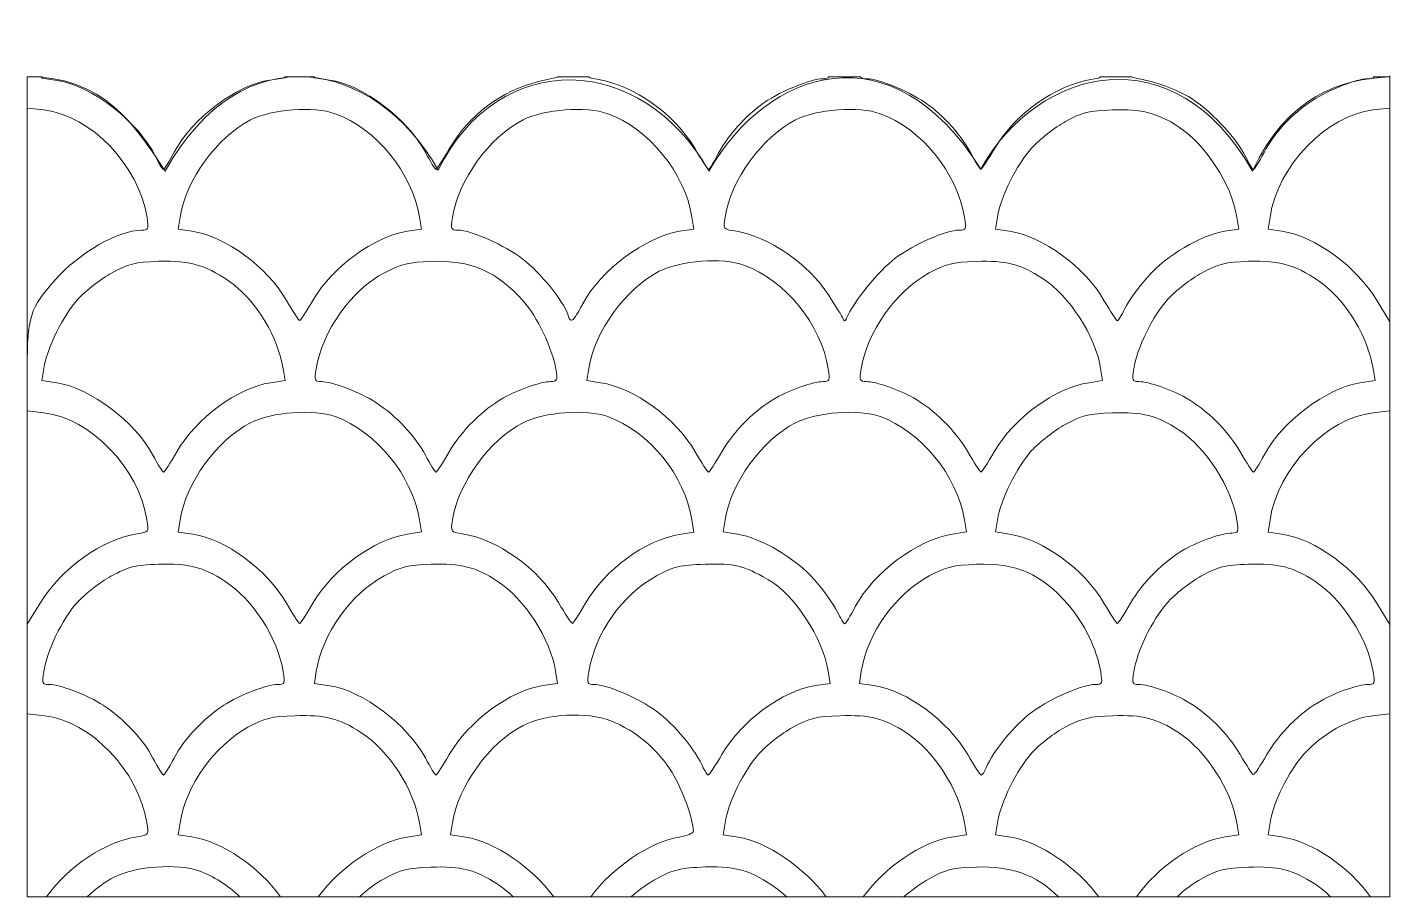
# Model space of a CAD drawing. Header units: centimetres. Extents: x -13.7 to 13.7, y -19.1 to 19.1.
# Drawn here: x -8.22 to -2.13, y 12.24 to 16.12 of the extents above; entities that cross this region are included whole.
import ezdxf

# ---------------------------------------------------------------- set-up
doc = ezdxf.new("R2010")
doc.units = ezdxf.units.CM
doc.header["$MEASUREMENT"] = 0
doc.layers.add('layer 1', color=7, linetype='Continuous')

msp = doc.modelspace()

# ---------------------------------------------------------------- linework, layer by layer
at = {"layer": 'layer 1', "color": 1, "lineweight": 9}
msp.add_open_spline([(-2.13184, 12.2377), (-2.13184, 12.2377), (-2.13184, 15.90128), (-2.13184, 15.90128), (-2.13184, 15.90128), (-2.35023, 15.8929), (-2.59097, 15.81283), (-2.74451, 15.47982), (-2.74451, 15.47982), (-3.093, 16.09551), (-3.699, 15.95026), (-3.95814, 15.48934), (-3.95814, 15.48934), (-4.35342, 16.12292), (-4.90904, 15.93912), (-5.17178, 15.47982), (-5.17178, 15.47982), (-5.47086, 16.0134), (-6.11022, 16.03171), (-6.38068, 15.48454), (-6.38068, 15.48454), (-6.65959, 15.98036), (-7.25722, 16.10071), (-7.59903, 15.47982), (-7.59903, 15.47982), (-7.73434, 15.68478), (-7.87541, 15.90575), (-8.21536, 15.90128), (-8.21536, 15.90128), (-8.21536, 15.90128), (-8.21536, 12.2377), (-8.21536, 12.2377), (-8.21536, 12.2377), (-8.21536, 12.2377), (-2.13184, 12.2377), (-2.13184, 12.2377)], degree=3, knots=[0, 0, 0, 0, 0.1, 0.1, 0.1, 0.1, 0.2, 0.2, 0.2, 0.2, 0.3, 0.3, 0.3, 0.3, 0.4, 0.4, 0.4, 0.4, 0.5, 0.5, 0.5, 0.5, 0.6, 0.6, 0.6, 0.6, 0.7, 0.7, 0.7, 0.7, 0.8, 0.8, 0.8, 0.8, 1, 1, 1, 1], dxfattribs=at)
at = {"layer": 'layer 1', "color": 2, "lineweight": 9}
for points, knots in [([(-2.21728, 12.2377), (-2.3158, 12.37309), (-2.47772, 12.48416), (-2.6132, 12.50482), (-2.6132, 12.50482), (-2.6132, 12.50482), (-2.67479, 12.51417), (-2.67479, 12.51417), (-2.67479, 12.51417), (-2.67479, 12.51417), (-2.66625, 12.56836), (-2.66625, 12.56836), (-2.66625, 12.56836), (-2.652, 12.65941), (-2.58285, 12.79943), (-2.51457, 12.87535), (-2.51457, 12.87535), (-2.43354, 12.96541), (-2.3093, 13.0349), (-2.20832, 13.04646), (-2.20832, 13.04646), (-2.20832, 13.04646), (-2.13166, 13.05525), (-2.13166, 13.05525), (-2.13166, 13.05525), (-2.13166, 13.05525), (-2.13166, 13.45361), (-2.13166, 13.45361), (-2.13166, 13.45361), (-2.13166, 13.45361), (-2.18774, 13.54684), (-2.18774, 13.54684), (-2.18774, 13.54684), (-2.28066, 13.70169), (-2.46323, 13.8352), (-2.6132, 13.85807), (-2.6132, 13.85807), (-2.6132, 13.85807), (-2.67479, 13.86742), (-2.67479, 13.86742), (-2.67479, 13.86742), (-2.67479, 13.86742), (-2.66625, 13.9216), (-2.66625, 13.9216), (-2.66625, 13.9216), (-2.63019, 14.1522), (-2.4149, 14.37595), (-2.20613, 14.39994), (-2.20613, 14.39994), (-2.20613, 14.39994), (-2.13166, 14.40848), (-2.13166, 14.40848), (-2.13166, 14.40848), (-2.13166, 14.40848), (-2.13166, 14.80685), (-2.13166, 14.80685), (-2.13166, 14.80685), (-2.13166, 14.80685), (-2.18774, 14.90009), (-2.18774, 14.90009), (-2.18774, 14.90009), (-2.28066, 15.05494), (-2.46323, 15.18846), (-2.6132, 15.21131), (-2.6132, 15.21131), (-2.6132, 15.21131), (-2.67479, 15.22068), (-2.67479, 15.22068), (-2.67479, 15.22068), (-2.67479, 15.22068), (-2.66625, 15.27485), (-2.66625, 15.27485), (-2.66625, 15.27485), (-2.63019, 15.50544), (-2.4149, 15.72921), (-2.20613, 15.7532), (-2.20613, 15.7532), (-2.20613, 15.7532), (-2.13166, 15.76174), (-2.13166, 15.76174), (-2.13166, 15.76174), (-2.13166, 15.88363), (-2.13192, 15.92196), (-2.13184, 15.90128), (-2.13184, 15.90128), (-2.13184, 15.90128), (-2.20272, 15.90128), (-2.20272, 15.90128), (-2.20272, 15.90128), (-2.20597, 15.89379), (-2.21411, 15.89281), (-2.22956, 15.89281), (-2.22956, 15.89281), (-2.2787, 15.89281), (-2.40239, 15.84425), (-2.47699, 15.79559), (-2.47699, 15.79559), (-2.56812, 15.7362), (-2.64517, 15.65345), (-2.69285, 15.56378), (-2.69285, 15.56378), (-2.71513, 15.52181), (-2.73655, 15.48729), (-2.74044, 15.48714), (-2.74044, 15.48714), (-2.74436, 15.48698), (-2.75956, 15.51195), (-2.77429, 15.54263), (-2.77429, 15.54263), (-2.81531, 15.62839), (-2.94076, 15.76059), (-3.03082, 15.813), (-3.03082, 15.813), (-3.07542, 15.83904), (-3.15036, 15.86907), (-3.19739, 15.8798), (-3.19739, 15.8798), (-3.19739, 15.8798), (-3.28282, 15.89925), (-3.28282, 15.89925), (-3.28282, 15.89925), (-3.28282, 15.89925), (-3.28256, 15.90128), (-3.28256, 15.90128), (-3.28256, 15.90128), (-3.28256, 15.90128), (-3.42325, 15.90128), (-3.42325, 15.90128), (-3.42325, 15.90128), (-3.42952, 15.89494), (-3.4422, 15.89273), (-3.46563, 15.88907), (-3.46563, 15.88907), (-3.62414, 15.86434), (-3.80525, 15.73489), (-3.89532, 15.58192), (-3.89532, 15.58192), (-3.92552, 15.53083), (-3.95319, 15.4886), (-3.95683, 15.48804), (-3.95683, 15.48804), (-3.96058, 15.48754), (-3.9767, 15.51243), (-3.99263, 15.54337), (-3.99263, 15.54337), (-4.04008, 15.63547), (-4.12461, 15.73164), (-4.20605, 15.78606), (-4.20605, 15.78606), (-4.28922, 15.84155), (-4.41459, 15.89281), (-4.46748, 15.89281), (-4.46748, 15.89281), (-4.48285, 15.89281), (-4.49108, 15.89379), (-4.49433, 15.90128), (-4.49433, 15.90128), (-4.49433, 15.90128), (-4.63615, 15.90128), (-4.63615, 15.90128), (-4.63615, 15.90128), (-4.6394, 15.89379), (-4.64755, 15.89281), (-4.663, 15.89281), (-4.663, 15.89281), (-4.71589, 15.89281), (-4.84134, 15.84155), (-4.92443, 15.78606), (-4.92443, 15.78606), (-5.00587, 15.73164), (-5.0904, 15.63547), (-5.13793, 15.54337), (-5.13793, 15.54337), (-5.15386, 15.51243), (-5.1699, 15.48754), (-5.17363, 15.48804), (-5.17363, 15.48804), (-5.1773, 15.4886), (-5.20504, 15.53083), (-5.23516, 15.58192), (-5.23516, 15.58192), (-5.32531, 15.73489), (-5.50642, 15.86434), (-5.66483, 15.88907), (-5.66483, 15.88907), (-5.68826, 15.89273), (-5.70104, 15.89494), (-5.70723, 15.90128), (-5.70723, 15.90128), (-5.70723, 15.90128), (-5.84797, 15.90128), (-5.84797, 15.90128), (-5.84797, 15.90128), (-5.84797, 15.90128), (-5.84767, 15.89925), (-5.84767, 15.89925), (-5.84767, 15.89925), (-5.84767, 15.89925), (-5.93227, 15.87988), (-5.93227, 15.87988), (-5.93227, 15.87988), (-6.09339, 15.84287), (-6.24448, 15.72895), (-6.33122, 15.57909), (-6.33122, 15.57909), (-6.36, 15.52928), (-6.38662, 15.48827), (-6.39037, 15.48796), (-6.39037, 15.48796), (-6.3941, 15.48771), (-6.41543, 15.52189), (-6.43771, 15.56403), (-6.43771, 15.56403), (-6.51737, 15.71447), (-6.71704, 15.86515), (-6.86594, 15.88705), (-6.86594, 15.88705), (-6.86594, 15.88705), (-6.93347, 15.89704), (-6.93347, 15.89704), (-6.93347, 15.89704), (-6.93347, 15.89704), (-6.93274, 15.90128), (-6.93274, 15.90128), (-6.93274, 15.90128), (-6.93274, 15.90128), (-7.06472, 15.90128), (-7.06472, 15.90128), (-7.06472, 15.90128), (-7.06472, 15.90128), (-7.06405, 15.89704), (-7.06405, 15.89704), (-7.06405, 15.89704), (-7.06405, 15.89704), (-7.13158, 15.88705), (-7.13158, 15.88705), (-7.13158, 15.88705), (-7.2804, 15.86515), (-7.48015, 15.71447), (-7.5598, 15.56403), (-7.5598, 15.56403), (-7.58209, 15.52189), (-7.60351, 15.48729), (-7.6074, 15.48714), (-7.6074, 15.48714), (-7.61132, 15.48698), (-7.62652, 15.51195), (-7.64125, 15.54263), (-7.64125, 15.54263), (-7.71488, 15.69648), (-7.92692, 15.86191), (-8.08054, 15.88534), (-8.08054, 15.88534), (-8.08054, 15.88534), (-8.15036, 15.89607), (-8.15036, 15.89607), (-8.15036, 15.89607), (-8.15036, 15.89607), (-8.14954, 15.90128), (-8.14954, 15.90128), (-8.14954, 15.90128), (-8.14954, 15.90128), (-8.21545, 15.90128), (-8.21545, 15.90128), (-8.21545, 15.90128), (-8.21545, 15.90128), (-8.21545, 15.76174), (-8.21545, 15.76174), (-8.21545, 15.76174), (-8.21545, 15.76174), (-8.14106, 15.7532), (-8.14106, 15.7532), (-8.14106, 15.7532), (-7.9314, 15.72912), (-7.71717, 15.50552), (-7.68055, 15.27267), (-7.68055, 15.27267), (-7.67232, 15.2201), (-7.67397, 15.21628), (-7.70496, 15.21628), (-7.70496, 15.21628), (-7.80788, 15.21628), (-7.98527, 15.11433), (-8.09048, 14.9948), (-8.09048, 14.9948), (-8.20397, 14.86583), (-8.21545, 14.82963), (-8.21545, 14.60247), (-8.21545, 14.60247), (-8.21545, 14.60247), (-8.21545, 14.40848), (-8.21545, 14.40848), (-8.21545, 14.40848), (-8.21545, 14.40848), (-8.14106, 14.39994), (-8.14106, 14.39994), (-8.14106, 14.39994), (-7.9323, 14.37603), (-7.717, 14.1522), (-7.68089, 13.92154), (-7.68089, 13.92154), (-7.67249, 13.86799), (-7.67307, 13.86717), (-7.72425, 13.8592), (-7.72425, 13.8592), (-7.88193, 13.83464), (-8.0615, 13.70639), (-8.15735, 13.55003), (-8.15735, 13.55003), (-8.15735, 13.55003), (-8.21545, 13.45515), (-8.21545, 13.45515), (-8.21545, 13.45515), (-8.21545, 13.45515), (-8.21545, 13.05525), (-8.21545, 13.05525), (-8.21545, 13.05525), (-8.21545, 13.05525), (-8.13888, 13.04646), (-8.13888, 13.04646), (-8.13888, 13.04646), (-7.9314, 13.02269), (-7.71913, 12.80082), (-7.68128, 12.56828), (-7.68128, 12.56828), (-7.67249, 12.51467), (-7.67299, 12.514), (-7.72425, 12.50603), (-7.72425, 12.50603), (-7.86785, 12.48357), (-8.02961, 12.37503), (-8.12967, 12.2377), (-8.12967, 12.2377), (-8.12967, 12.2377), (-7.94727, 12.2377), (-7.94727, 12.2377), (-7.94727, 12.2377), (-7.90942, 12.27382), (-7.86858, 12.30442), (-7.82683, 12.32581), (-7.82683, 12.32581), (-7.73288, 12.37391), (-7.54329, 12.3879), (-7.44874, 12.35355), (-7.44874, 12.35355), (-7.38309, 12.32981), (-7.3206, 12.28905), (-7.26559, 12.2377), (-7.26559, 12.2377), (-7.26559, 12.2377), (-7.08497, 12.2377), (-7.08497, 12.2377), (-7.08497, 12.2377), (-7.17951, 12.3708), (-7.3442, 12.48416), (-7.48024, 12.5049), (-7.48024, 12.5049), (-7.48024, 12.5049), (-7.54175, 12.51433), (-7.54175, 12.51433), (-7.54175, 12.51433), (-7.54175, 12.51433), (-7.53329, 12.56845), (-7.53329, 12.56845), (-7.53329, 12.56845), (-7.50749, 12.73304), (-7.37951, 12.91326), (-7.23012, 12.99503), (-7.23012, 12.99503), (-7.15518, 13.03605), (-7.12679, 13.04305), (-7.02037, 13.04663), (-7.02037, 13.04663), (-6.887, 13.05117), (-6.82183, 13.03465), (-6.72541, 12.97177), (-6.72541, 12.97177), (-6.59889, 12.88918), (-6.48856, 12.71857), (-6.46439, 12.56845), (-6.46439, 12.56845), (-6.46439, 12.56845), (-6.45569, 12.51433), (-6.45569, 12.51433), (-6.45569, 12.51433), (-6.45569, 12.51433), (-6.51966, 12.50457), (-6.51966, 12.50457), (-6.51966, 12.50457), (-6.65057, 12.48455), (-6.82207, 12.36601), (-6.91572, 12.2377), (-6.91572, 12.2377), (-6.91572, 12.2377), (-6.73128, 12.2377), (-6.73128, 12.2377), (-6.73128, 12.2377), (-6.69702, 12.26976), (-6.66009, 12.29742), (-6.62168, 12.31842), (-6.62168, 12.31842), (-6.54682, 12.35941), (-6.51834, 12.36641), (-6.41201, 12.37007), (-6.41201, 12.37007), (-6.27856, 12.37455), (-6.21347, 12.35803), (-6.11705, 12.29513), (-6.11705, 12.29513), (-6.09289, 12.27936), (-6.06914, 12.25982), (-6.04627, 12.2377), (-6.04627, 12.2377), (-6.04627, 12.2377), (-5.86483, 12.2377), (-5.86483, 12.2377), (-5.86483, 12.2377), (-5.95839, 12.36626), (-6.12926, 12.4852), (-6.25758, 12.50417), (-6.25758, 12.50417), (-6.25758, 12.50417), (-6.32511, 12.51417), (-6.32511, 12.51417), (-6.32511, 12.51417), (-6.32511, 12.51417), (-6.31657, 12.56845), (-6.31657, 12.56845), (-6.31657, 12.56845), (-6.2906, 12.73411), (-6.15165, 12.92571), (-6.00168, 13.00245), (-6.00168, 13.00245), (-5.89705, 13.05606), (-5.7156, 13.06581), (-5.60919, 13.02359), (-5.60919, 13.02359), (-5.49869, 12.97989), (-5.39682, 12.89366), (-5.33604, 12.79228), (-5.33604, 12.79228), (-5.28844, 12.71303), (-5.24118, 12.58326), (-5.24118, 12.53175), (-5.24118, 12.53175), (-5.24118, 12.52198), (-5.26948, 12.50969), (-5.30407, 12.5044), (-5.30407, 12.5044), (-5.43393, 12.48464), (-5.60552, 12.36576), (-5.69901, 12.2377), (-5.69901, 12.2377), (-5.69901, 12.2377), (-5.51896, 12.2377), (-5.51896, 12.2377), (-5.51896, 12.2377), (-5.48324, 12.26895), (-5.43825, 12.3014), (-5.40342, 12.31979), (-5.40342, 12.31979), (-5.328, 12.35958), (-5.2974, 12.36683), (-5.18715, 12.37088), (-5.18715, 12.37088), (-5.04215, 12.37618), (-4.96349, 12.34941), (-4.8438, 12.2538), (-4.8438, 12.2538), (-4.8377, 12.24893), (-4.83151, 12.24355), (-4.82541, 12.2377), (-4.82541, 12.2377), (-4.82541, 12.2377), (-4.64786, 12.2377), (-4.64786, 12.2377), (-4.64786, 12.2377), (-4.74403, 12.36576), (-4.9145, 12.48553), (-5.04078, 12.50417), (-5.04078, 12.50417), (-5.04078, 12.50417), (-5.10831, 12.51409), (-5.10831, 12.51409), (-5.10831, 12.51409), (-5.10831, 12.51409), (-5.09985, 12.56836), (-5.09985, 12.56836), (-5.09985, 12.56836), (-5.08569, 12.65877), (-5.01522, 12.80245), (-4.94876, 12.87633), (-4.94876, 12.87633), (-4.91424, 12.91465), (-4.84647, 12.96776), (-4.79806, 12.9943), (-4.79806, 12.9943), (-4.72157, 13.03613), (-4.69369, 13.04305), (-4.58694, 13.04671), (-4.58694, 13.04671), (-4.45275, 13.05125), (-4.38856, 13.03473), (-4.2897, 12.97037), (-4.2897, 12.97037), (-4.16635, 12.88991), (-4.05367, 12.71506), (-4.03071, 12.56836), (-4.03071, 12.56836), (-4.03071, 12.56836), (-4.02217, 12.51409), (-4.02217, 12.51409), (-4.02217, 12.51409), (-4.02217, 12.51409), (-4.0897, 12.50417), (-4.0897, 12.50417), (-4.0897, 12.50417), (-4.21982, 12.48497), (-4.3888, 12.36747), (-4.48245, 12.2377), (-4.48245, 12.2377), (-4.48245, 12.2377), (-4.30076, 12.2377), (-4.30076, 12.2377), (-4.30076, 12.2377), (-4.26585, 12.26805), (-4.22265, 12.29952), (-4.18857, 12.31817), (-4.18857, 12.31817), (-4.11061, 12.36089), (-4.08435, 12.36739), (-3.97751, 12.3704), (-3.97751, 12.3704), (-3.81973, 12.37489), (-3.71373, 12.33737), (-3.61015, 12.2377), (-3.61015, 12.2377), (-3.61015, 12.2377), (-3.43139, 12.2377), (-3.43139, 12.2377), (-3.43139, 12.2377), (-3.52496, 12.36626), (-3.69573, 12.4852), (-3.82406, 12.50417), (-3.82406, 12.50417), (-3.82406, 12.50417), (-3.89159, 12.51409), (-3.89159, 12.51409), (-3.89159, 12.51409), (-3.89159, 12.51409), (-3.88305, 12.56836), (-3.88305, 12.56836), (-3.88305, 12.56836), (-3.86881, 12.65933), (-3.79696, 12.8057), (-3.72983, 12.8803), (-3.72983, 12.8803), (-3.69453, 12.91961), (-3.62731, 12.97135), (-3.57843, 12.99674), (-3.57843, 12.99674), (-3.50421, 13.0354), (-3.47134, 13.04321), (-3.36874, 13.04671), (-3.36874, 13.04671), (-3.23676, 13.05125), (-3.17142, 13.0345), (-3.07477, 12.97151), (-3.07477, 12.97151), (-2.95271, 12.89195), (-2.83809, 12.71457), (-2.81433, 12.56851), (-2.81433, 12.56851), (-2.81433, 12.56851), (-2.80553, 12.51433), (-2.80553, 12.51433), (-2.80553, 12.51433), (-2.80553, 12.51433), (-2.86705, 12.5049), (-2.86705, 12.5049), (-2.86705, 12.5049), (-3.00308, 12.48424), (-3.16778, 12.3708), (-3.26232, 12.2377), (-3.26232, 12.2377), (-3.26232, 12.2377), (-3.08104, 12.2377), (-3.08104, 12.2377), (-3.08104, 12.2377), (-3.04686, 12.26976), (-3.00993, 12.29742), (-2.97152, 12.31842), (-2.97152, 12.31842), (-2.89658, 12.35941), (-2.8681, 12.36641), (-2.76175, 12.37007), (-2.76175, 12.37007), (-2.6284, 12.37463), (-2.56331, 12.35803), (-2.46689, 12.29513), (-2.46689, 12.29513), (-2.44265, 12.27936), (-2.41882, 12.25982), (-2.39603, 12.2377), (-2.39603, 12.2377), (-2.39603, 12.2377), (-2.21728, 12.2377), (-2.21728, 12.2377)], [0, 0, 0, 0, 0.0065359, 0.0065359, 0.0065359, 0.0065359, 0.0130719, 0.0130719, 0.0130719, 0.0130719, 0.0196078, 0.0196078, 0.0196078, 0.0196078, 0.0261438, 0.0261438, 0.0261438, 0.0261438, 0.0326797, 0.0326797, 0.0326797, 0.0326797, 0.0392157, 0.0392157, 0.0392157, 0.0392157, 0.0457516, 0.0457516, 0.0457516, 0.0457516, 0.0522876, 0.0522876, 0.0522876, 0.0522876, 0.0588235, 0.0588235, 0.0588235, 0.0588235, 0.0653595, 0.0653595, 0.0653595, 0.0653595, 0.0718954, 0.0718954, 0.0718954, 0.0718954, 0.0784314, 0.0784314, 0.0784314, 0.0784314, 0.0849673, 0.0849673, 0.0849673, 0.0849673, 0.0915033, 0.0915033, 0.0915033, 0.0915033, 0.0980392, 0.0980392, 0.0980392, 0.0980392, 0.1045752, 0.1045752, 0.1045752, 0.1045752, 0.1111111, 0.1111111, 0.1111111, 0.1111111, 0.1176471, 0.1176471, 0.1176471, 0.1176471, 0.124183, 0.124183, 0.124183, 0.124183, 0.130719, 0.130719, 0.130719, 0.130719, 0.1372549, 0.1372549, 0.1372549, 0.1372549, 0.1437908, 0.1437908, 0.1437908, 0.1437908, 0.1503268, 0.1503268, 0.1503268, 0.1503268, 0.1568627, 0.1568627, 0.1568627, 0.1568627, 0.1633987, 0.1633987, 0.1633987, 0.1633987, 0.1699346, 0.1699346, 0.1699346, 0.1699346, 0.1764706, 0.1764706, 0.1764706, 0.1764706, 0.1830065, 0.1830065, 0.1830065, 0.1830065, 0.1895425, 0.1895425, 0.1895425, 0.1895425, 0.1960784, 0.1960784, 0.1960784, 0.1960784, 0.2026144, 0.2026144, 0.2026144, 0.2026144, 0.2091503, 0.2091503, 0.2091503, 0.2091503, 0.2156863, 0.2156863, 0.2156863, 0.2156863, 0.2222222, 0.2222222, 0.2222222, 0.2222222, 0.2287582, 0.2287582, 0.2287582, 0.2287582, 0.2352941, 0.2352941, 0.2352941, 0.2352941, 0.2418301, 0.2418301, 0.2418301, 0.2418301, 0.248366, 0.248366, 0.248366, 0.248366, 0.254902, 0.254902, 0.254902, 0.254902, 0.2614379, 0.2614379, 0.2614379, 0.2614379, 0.2679739, 0.2679739, 0.2679739, 0.2679739, 0.2745098, 0.2745098, 0.2745098, 0.2745098, 0.2810458, 0.2810458, 0.2810458, 0.2810458, 0.2875817, 0.2875817, 0.2875817, 0.2875817, 0.2941176, 0.2941176, 0.2941176, 0.2941176, 0.3006536, 0.3006536, 0.3006536, 0.3006536, 0.3071895, 0.3071895, 0.3071895, 0.3071895, 0.3137255, 0.3137255, 0.3137255, 0.3137255, 0.3202614, 0.3202614, 0.3202614, 0.3202614, 0.3267974, 0.3267974, 0.3267974, 0.3267974, 0.3333333, 0.3333333, 0.3333333, 0.3333333, 0.3398693, 0.3398693, 0.3398693, 0.3398693, 0.3464052, 0.3464052, 0.3464052, 0.3464052, 0.3529412, 0.3529412, 0.3529412, 0.3529412, 0.3594771, 0.3594771, 0.3594771, 0.3594771, 0.3660131, 0.3660131, 0.3660131, 0.3660131, 0.372549, 0.372549, 0.372549, 0.372549, 0.379085, 0.379085, 0.379085, 0.379085, 0.3856209, 0.3856209, 0.3856209, 0.3856209, 0.3921569, 0.3921569, 0.3921569, 0.3921569, 0.3986928, 0.3986928, 0.3986928, 0.3986928, 0.4052288, 0.4052288, 0.4052288, 0.4052288, 0.4117647, 0.4117647, 0.4117647, 0.4117647, 0.4183007, 0.4183007, 0.4183007, 0.4183007, 0.4248366, 0.4248366, 0.4248366, 0.4248366, 0.4313725, 0.4313725, 0.4313725, 0.4313725, 0.4379085, 0.4379085, 0.4379085, 0.4379085, 0.4444444, 0.4444444, 0.4444444, 0.4444444, 0.4509804, 0.4509804, 0.4509804, 0.4509804, 0.4575163, 0.4575163, 0.4575163, 0.4575163, 0.4640523, 0.4640523, 0.4640523, 0.4640523, 0.4705882, 0.4705882, 0.4705882, 0.4705882, 0.4771242, 0.4771242, 0.4771242, 0.4771242, 0.4836601, 0.4836601, 0.4836601, 0.4836601, 0.4901961, 0.4901961, 0.4901961, 0.4901961, 0.496732, 0.496732, 0.496732, 0.496732, 0.503268, 0.503268, 0.503268, 0.503268, 0.5098039, 0.5098039, 0.5098039, 0.5098039, 0.5163399, 0.5163399, 0.5163399, 0.5163399, 0.5228758, 0.5228758, 0.5228758, 0.5228758, 0.5294118, 0.5294118, 0.5294118, 0.5294118, 0.5359477, 0.5359477, 0.5359477, 0.5359477, 0.5424837, 0.5424837, 0.5424837, 0.5424837, 0.5490196, 0.5490196, 0.5490196, 0.5490196, 0.5555556, 0.5555556, 0.5555556, 0.5555556, 0.5620915, 0.5620915, 0.5620915, 0.5620915, 0.5686275, 0.5686275, 0.5686275, 0.5686275, 0.5751634, 0.5751634, 0.5751634, 0.5751634, 0.5816993, 0.5816993, 0.5816993, 0.5816993, 0.5882353, 0.5882353, 0.5882353, 0.5882353, 0.5947712, 0.5947712, 0.5947712, 0.5947712, 0.6013072, 0.6013072, 0.6013072, 0.6013072, 0.6078431, 0.6078431, 0.6078431, 0.6078431, 0.6143791, 0.6143791, 0.6143791, 0.6143791, 0.620915, 0.620915, 0.620915, 0.620915, 0.627451, 0.627451, 0.627451, 0.627451, 0.6339869, 0.6339869, 0.6339869, 0.6339869, 0.6405229, 0.6405229, 0.6405229, 0.6405229, 0.6470588, 0.6470588, 0.6470588, 0.6470588, 0.6535948, 0.6535948, 0.6535948, 0.6535948, 0.6601307, 0.6601307, 0.6601307, 0.6601307, 0.6666667, 0.6666667, 0.6666667, 0.6666667, 0.6732026, 0.6732026, 0.6732026, 0.6732026, 0.6797386, 0.6797386, 0.6797386, 0.6797386, 0.6862745, 0.6862745, 0.6862745, 0.6862745, 0.6928105, 0.6928105, 0.6928105, 0.6928105, 0.6993464, 0.6993464, 0.6993464, 0.6993464, 0.7058824, 0.7058824, 0.7058824, 0.7058824, 0.7124183, 0.7124183, 0.7124183, 0.7124183, 0.7189542, 0.7189542, 0.7189542, 0.7189542, 0.7254902, 0.7254902, 0.7254902, 0.7254902, 0.7320261, 0.7320261, 0.7320261, 0.7320261, 0.7385621, 0.7385621, 0.7385621, 0.7385621, 0.745098, 0.745098, 0.745098, 0.745098, 0.751634, 0.751634, 0.751634, 0.751634, 0.7581699, 0.7581699, 0.7581699, 0.7581699, 0.7647059, 0.7647059, 0.7647059, 0.7647059, 0.7712418, 0.7712418, 0.7712418, 0.7712418, 0.7777778, 0.7777778, 0.7777778, 0.7777778, 0.7843137, 0.7843137, 0.7843137, 0.7843137, 0.7908497, 0.7908497, 0.7908497, 0.7908497, 0.7973856, 0.7973856, 0.7973856, 0.7973856, 0.8039216, 0.8039216, 0.8039216, 0.8039216, 0.8104575, 0.8104575, 0.8104575, 0.8104575, 0.8169935, 0.8169935, 0.8169935, 0.8169935, 0.8235294, 0.8235294, 0.8235294, 0.8235294, 0.8300654, 0.8300654, 0.8300654, 0.8300654, 0.8366013, 0.8366013, 0.8366013, 0.8366013, 0.8431373, 0.8431373, 0.8431373, 0.8431373, 0.8496732, 0.8496732, 0.8496732, 0.8496732, 0.8562092, 0.8562092, 0.8562092, 0.8562092, 0.8627451, 0.8627451, 0.8627451, 0.8627451, 0.869281, 0.869281, 0.869281, 0.869281, 0.875817, 0.875817, 0.875817, 0.875817, 0.8823529, 0.8823529, 0.8823529, 0.8823529, 0.8888889, 0.8888889, 0.8888889, 0.8888889, 0.8954248, 0.8954248, 0.8954248, 0.8954248, 0.9019608, 0.9019608, 0.9019608, 0.9019608, 0.9084967, 0.9084967, 0.9084967, 0.9084967, 0.9150327, 0.9150327, 0.9150327, 0.9150327, 0.9215686, 0.9215686, 0.9215686, 0.9215686, 0.9281046, 0.9281046, 0.9281046, 0.9281046, 0.9346405, 0.9346405, 0.9346405, 0.9346405, 0.9411765, 0.9411765, 0.9411765, 0.9411765, 0.9477124, 0.9477124, 0.9477124, 0.9477124, 0.9542484, 0.9542484, 0.9542484, 0.9542484, 0.9607843, 0.9607843, 0.9607843, 0.9607843, 0.9673203, 0.9673203, 0.9673203, 0.9673203, 0.9738562, 0.9738562, 0.9738562, 0.9738562, 0.9803922, 0.9803922, 0.9803922, 0.9803922, 0.9869281, 0.9869281, 0.9869281, 0.9869281, 1, 1, 1, 1]), ([(-6.99873, 14.81205), (-7.00237, 14.81205), (-7.02899, 14.85275), (-7.05786, 14.90253), (-7.05786, 14.90253), (-7.14493, 15.05306), (-7.33021, 15.18854), (-7.48015, 15.21139), (-7.48015, 15.21139), (-7.48015, 15.21139), (-7.54175, 15.22076), (-7.54175, 15.22076), (-7.54175, 15.22076), (-7.54175, 15.22076), (-7.53321, 15.27494), (-7.53321, 15.27494), (-7.53321, 15.27494), (-7.50734, 15.44051), (-7.36828, 15.63214), (-7.2184, 15.70885), (-7.2184, 15.70885), (-7.12444, 15.75703), (-6.93493, 15.77094), (-6.84038, 15.73668), (-6.84038, 15.73668), (-6.65771, 15.67045), (-6.4967, 15.47265), (-6.46448, 15.27494), (-6.46448, 15.27494), (-6.46448, 15.27494), (-6.45569, 15.22076), (-6.45569, 15.22076), (-6.45569, 15.22076), (-6.45569, 15.22076), (-6.5172, 15.21139), (-6.5172, 15.21139), (-6.5172, 15.21139), (-6.66723, 15.18854), (-6.85242, 15.05306), (-6.93958, 14.90253), (-6.93958, 14.90253), (-6.96838, 14.85275), (-6.99498, 14.81205), (-6.99873, 14.81205)], [0, 0, 0, 0, 0.0833333, 0.0833333, 0.0833333, 0.0833333, 0.1666667, 0.1666667, 0.1666667, 0.1666667, 0.25, 0.25, 0.25, 0.25, 0.3333333, 0.3333333, 0.3333333, 0.3333333, 0.4166667, 0.4166667, 0.4166667, 0.4166667, 0.5, 0.5, 0.5, 0.5, 0.5833333, 0.5833333, 0.5833333, 0.5833333, 0.6666667, 0.6666667, 0.6666667, 0.6666667, 0.75, 0.75, 0.75, 0.75, 0.8333333, 0.8333333, 0.8333333, 0.8333333, 1, 1, 1, 1]), ([(-5.78705, 14.81353), (-5.79307, 14.81426), (-5.79747, 14.82361), (-5.80217, 14.84021), (-5.80217, 14.84021), (-5.81763, 14.89455), (-5.92675, 15.0293), (-6.00192, 15.08683), (-6.00192, 15.08683), (-6.08141, 15.14777), (-6.23463, 15.21637), (-6.2911, 15.21637), (-6.2911, 15.21637), (-6.32372, 15.21637), (-6.32519, 15.2197), (-6.31689, 15.27275), (-6.31689, 15.27275), (-6.29053, 15.44059), (-6.15237, 15.63172), (-6.00168, 15.70885), (-6.00168, 15.70885), (-5.90771, 15.75703), (-5.71813, 15.77094), (-5.62359, 15.73668), (-5.62359, 15.73668), (-5.44035, 15.6703), (-5.27811, 15.47111), (-5.24743, 15.27494), (-5.24743, 15.27494), (-5.24743, 15.27494), (-5.23889, 15.22076), (-5.23889, 15.22076), (-5.23889, 15.22076), (-5.23889, 15.22076), (-5.30286, 15.21107), (-5.30286, 15.21107), (-5.30286, 15.21107), (-5.45289, 15.18821), (-5.6562, 15.03582), (-5.73465, 14.88764), (-5.73465, 14.88764), (-5.76256, 14.83484), (-5.77703, 14.81222), (-5.78705, 14.81353)], [0, 0, 0, 0, 0.0833333, 0.0833333, 0.0833333, 0.0833333, 0.1666667, 0.1666667, 0.1666667, 0.1666667, 0.25, 0.25, 0.25, 0.25, 0.3333333, 0.3333333, 0.3333333, 0.3333333, 0.4166667, 0.4166667, 0.4166667, 0.4166667, 0.5, 0.5, 0.5, 0.5, 0.5833333, 0.5833333, 0.5833333, 0.5833333, 0.6666667, 0.6666667, 0.6666667, 0.6666667, 0.75, 0.75, 0.75, 0.75, 0.8333333, 0.8333333, 0.8333333, 0.8333333, 1, 1, 1, 1]), ([(-4.56504, 14.81157), (-4.56756, 14.81116), (-4.57, 14.81401), (-4.57277, 14.82028), (-4.57277, 14.82028), (-4.57683, 14.82996), (-4.60491, 14.87619), (-4.63517, 14.92311), (-4.63517, 14.92311), (-4.72745, 15.06648), (-4.90587, 15.18902), (-5.05647, 15.21253), (-5.05647, 15.21253), (-5.10765, 15.22051), (-5.10814, 15.22124), (-5.09977, 15.27485), (-5.09977, 15.27485), (-5.0738, 15.44043), (-4.93484, 15.63206), (-4.78496, 15.70885), (-4.78496, 15.70885), (-4.69099, 15.75695), (-4.50141, 15.77086), (-4.40686, 15.7366), (-4.40686, 15.7366), (-4.2233, 15.67013), (-4.06318, 15.47265), (-4.03063, 15.27267), (-4.03063, 15.27267), (-4.022, 15.22026), (-4.02371, 15.21628), (-4.05406, 15.21628), (-4.05406, 15.21628), (-4.1129, 15.21628), (-4.25521, 15.15371), (-4.34006, 15.09041), (-4.34006, 15.09041), (-4.41182, 15.03686), (-4.5277, 14.89399), (-4.5569, 14.82305), (-4.5569, 14.82305), (-4.55992, 14.8158), (-4.56252, 14.81199), (-4.56504, 14.81157)], [0, 0, 0, 0, 0.0833333, 0.0833333, 0.0833333, 0.0833333, 0.1666667, 0.1666667, 0.1666667, 0.1666667, 0.25, 0.25, 0.25, 0.25, 0.3333333, 0.3333333, 0.3333333, 0.3333333, 0.4166667, 0.4166667, 0.4166667, 0.4166667, 0.5, 0.5, 0.5, 0.5, 0.5833333, 0.5833333, 0.5833333, 0.5833333, 0.6666667, 0.6666667, 0.6666667, 0.6666667, 0.75, 0.75, 0.75, 0.75, 0.8333333, 0.8333333, 0.8333333, 0.8333333, 1, 1, 1, 1]), ([(-3.34816, 14.81124), (-3.35205, 14.81165), (-3.37882, 14.85275), (-3.40762, 14.90253), (-3.40762, 14.90253), (-3.49477, 15.05306), (-3.67997, 15.18854), (-3.82992, 15.21139), (-3.82992, 15.21139), (-3.82992, 15.21139), (-3.89151, 15.22076), (-3.89151, 15.22076), (-3.89151, 15.22076), (-3.89151, 15.22076), (-3.88305, 15.27494), (-3.88305, 15.27494), (-3.88305, 15.27494), (-3.86872, 15.3664), (-3.79859, 15.50821), (-3.73073, 15.58281), (-3.73073, 15.58281), (-3.69525, 15.62187), (-3.62722, 15.67526), (-3.57963, 15.70138), (-3.57963, 15.70138), (-3.50477, 15.74253), (-3.47663, 15.74953), (-3.37013, 15.75312), (-3.37013, 15.75312), (-3.23659, 15.75768), (-3.17167, 15.74116), (-3.07477, 15.67794), (-3.07477, 15.67794), (-2.95265, 15.59835), (-2.83801, 15.42107), (-2.81424, 15.27494), (-2.81424, 15.27494), (-2.81424, 15.27494), (-2.80545, 15.22076), (-2.80545, 15.22076), (-2.80545, 15.22076), (-2.80545, 15.22076), (-2.8694, 15.21107), (-2.8694, 15.21107), (-2.8694, 15.21107), (-2.97348, 15.1952), (-3.12887, 15.10277), (-3.21325, 15.00668), (-3.21325, 15.00668), (-3.25418, 14.96015), (-3.29966, 14.89693), (-3.31439, 14.86617), (-3.31439, 14.86617), (-3.32912, 14.83548), (-3.34424, 14.81076), (-3.34816, 14.81124)], [0, 0, 0, 0, 0.0666667, 0.0666667, 0.0666667, 0.0666667, 0.1333333, 0.1333333, 0.1333333, 0.1333333, 0.2, 0.2, 0.2, 0.2, 0.2666667, 0.2666667, 0.2666667, 0.2666667, 0.3333333, 0.3333333, 0.3333333, 0.3333333, 0.4, 0.4, 0.4, 0.4, 0.4666667, 0.4666667, 0.4666667, 0.4666667, 0.5333333, 0.5333333, 0.5333333, 0.5333333, 0.6, 0.6, 0.6, 0.6, 0.6666667, 0.6666667, 0.6666667, 0.6666667, 0.7333333, 0.7333333, 0.7333333, 0.7333333, 0.8, 0.8, 0.8, 0.8, 0.8666667, 0.8666667, 0.8666667, 0.8666667, 1, 1, 1, 1]), ([(-5.17357, 14.13543), (-5.1773, 14.13543), (-5.20392, 14.1762), (-5.2327, 14.226), (-5.2327, 14.226), (-5.31985, 14.37651), (-5.50513, 14.5119), (-5.65508, 14.53477), (-5.65508, 14.53477), (-5.65508, 14.53477), (-5.71667, 14.54421), (-5.71667, 14.54421), (-5.71667, 14.54421), (-5.71667, 14.54421), (-5.70813, 14.5984), (-5.70813, 14.5984), (-5.70813, 14.5984), (-5.68224, 14.76389), (-5.5432, 14.9555), (-5.39332, 15.03224), (-5.39332, 15.03224), (-5.29927, 15.08039), (-5.10977, 15.0943), (-5.01522, 15.06007), (-5.01522, 15.06007), (-4.83126, 14.99335), (-4.66983, 14.79458), (-4.63868, 14.59611), (-4.63868, 14.59611), (-4.63044, 14.54413), (-4.63232, 14.53981), (-4.66169, 14.53956), (-4.66169, 14.53956), (-4.70458, 14.53933), (-4.80629, 14.50426), (-4.87194, 14.46699), (-4.87194, 14.46699), (-4.96503, 14.41411), (-5.06038, 14.31948), (-5.11449, 14.226), (-5.11449, 14.226), (-5.14328, 14.1762), (-5.1699, 14.13543), (-5.17357, 14.13543)], [0, 0, 0, 0, 0.0833333, 0.0833333, 0.0833333, 0.0833333, 0.1666667, 0.1666667, 0.1666667, 0.1666667, 0.25, 0.25, 0.25, 0.25, 0.3333333, 0.3333333, 0.3333333, 0.3333333, 0.4166667, 0.4166667, 0.4166667, 0.4166667, 0.5, 0.5, 0.5, 0.5, 0.5833333, 0.5833333, 0.5833333, 0.5833333, 0.6666667, 0.6666667, 0.6666667, 0.6666667, 0.75, 0.75, 0.75, 0.75, 0.8333333, 0.8333333, 0.8333333, 0.8333333, 1, 1, 1, 1]), ([(-7.60709, 14.13487), (-7.61082, 14.13462), (-7.63206, 14.16889), (-7.65435, 14.21102), (-7.65435, 14.21102), (-7.73288, 14.35935), (-7.93563, 14.51232), (-8.08266, 14.53396), (-8.08266, 14.53396), (-8.08266, 14.53396), (-8.15019, 14.54395), (-8.15019, 14.54395), (-8.15019, 14.54395), (-8.15019, 14.54395), (-8.14165, 14.59824), (-8.14165, 14.59824), (-8.14165, 14.59824), (-8.1274, 14.68945), (-8.05588, 14.83453), (-7.98933, 14.90757), (-7.98933, 14.90757), (-7.9545, 14.94565), (-7.88681, 14.99831), (-7.83887, 15.02459), (-7.83887, 15.02459), (-7.76387, 15.06567), (-7.73467, 15.073), (-7.62873, 15.07706), (-7.62873, 15.07706), (-7.48674, 15.08252), (-7.40571, 15.05746), (-7.29636, 14.97437), (-7.29636, 14.97437), (-7.18813, 14.89229), (-7.09596, 14.73696), (-7.07301, 14.59824), (-7.07301, 14.59824), (-7.07301, 14.59824), (-7.06405, 14.54395), (-7.06405, 14.54395), (-7.06405, 14.54395), (-7.06405, 14.54395), (-7.12939, 14.53427), (-7.12939, 14.53427), (-7.12939, 14.53427), (-7.27618, 14.51263), (-7.46062, 14.37668), (-7.54793, 14.22592), (-7.54793, 14.22592), (-7.57674, 14.17611), (-7.60334, 14.13518), (-7.60709, 14.13487)], [0, 0, 0, 0, 0.0714286, 0.0714286, 0.0714286, 0.0714286, 0.1428571, 0.1428571, 0.1428571, 0.1428571, 0.2142857, 0.2142857, 0.2142857, 0.2142857, 0.2857143, 0.2857143, 0.2857143, 0.2857143, 0.3571429, 0.3571429, 0.3571429, 0.3571429, 0.4285714, 0.4285714, 0.4285714, 0.4285714, 0.5, 0.5, 0.5, 0.5, 0.5714286, 0.5714286, 0.5714286, 0.5714286, 0.6428571, 0.6428571, 0.6428571, 0.6428571, 0.7142857, 0.7142857, 0.7142857, 0.7142857, 0.7857143, 0.7857143, 0.7857143, 0.7857143, 0.8571429, 0.8571429, 0.8571429, 0.8571429, 1, 1, 1, 1]), ([(-6.39029, 14.13487), (-6.39401, 14.13462), (-6.41535, 14.1688), (-6.43763, 14.21094), (-6.43763, 14.21094), (-6.48254, 14.29571), (-6.56846, 14.38693), (-6.65936, 14.44633), (-6.65936, 14.44633), (-6.72876, 14.49157), (-6.85324, 14.53973), (-6.90091, 14.53973), (-6.90091, 14.53973), (-6.93185, 14.53973), (-6.93347, 14.54356), (-6.92525, 14.59611), (-6.92525, 14.59611), (-6.89873, 14.76479), (-6.76919, 14.94744), (-6.62022, 15.02605), (-6.62022, 15.02605), (-6.54561, 15.06541), (-6.51387, 15.073), (-6.41062, 15.07658), (-6.41062, 15.07658), (-6.23536, 15.08252), (-6.12055, 15.03305), (-6.00086, 14.89993), (-6.00086, 14.89993), (-5.93936, 14.83159), (-5.86947, 14.68545), (-5.85547, 14.59611), (-5.85547, 14.59611), (-5.84725, 14.54413), (-5.84904, 14.53973), (-5.87849, 14.53956), (-5.87849, 14.53956), (-5.92129, 14.53933), (-6.023, 14.50417), (-6.08866, 14.46691), (-6.08866, 14.46691), (-6.18183, 14.41411), (-6.2771, 14.3194), (-6.33122, 14.22592), (-6.33122, 14.22592), (-6.36002, 14.17611), (-6.38662, 14.13518), (-6.39029, 14.13487)], [0, 0, 0, 0, 0.0769231, 0.0769231, 0.0769231, 0.0769231, 0.1538462, 0.1538462, 0.1538462, 0.1538462, 0.2307692, 0.2307692, 0.2307692, 0.2307692, 0.3076923, 0.3076923, 0.3076923, 0.3076923, 0.3846154, 0.3846154, 0.3846154, 0.3846154, 0.4615385, 0.4615385, 0.4615385, 0.4615385, 0.5384615, 0.5384615, 0.5384615, 0.5384615, 0.6153846, 0.6153846, 0.6153846, 0.6153846, 0.6923077, 0.6923077, 0.6923077, 0.6923077, 0.7692308, 0.7692308, 0.7692308, 0.7692308, 0.8461538, 0.8461538, 0.8461538, 0.8461538, 1, 1, 1, 1]), ([(-3.95685, 14.13543), (-3.96058, 14.13543), (-3.9872, 14.1762), (-4.01598, 14.226), (-4.01598, 14.226), (-4.0701, 14.31948), (-4.16537, 14.41411), (-4.25846, 14.46699), (-4.25846, 14.46699), (-4.32411, 14.50426), (-4.4259, 14.53933), (-4.46871, 14.53956), (-4.46871, 14.53956), (-4.49816, 14.53981), (-4.49995, 14.54413), (-4.4918, 14.59611), (-4.4918, 14.59611), (-4.46552, 14.76308), (-4.33836, 14.94265), (-4.18816, 15.0249), (-4.18816, 15.0249), (-4.1133, 15.06592), (-4.08491, 15.07291), (-3.97849, 15.07658), (-3.97849, 15.07658), (-3.84504, 15.08112), (-3.78003, 15.06454), (-3.68313, 15.00139), (-3.68313, 15.00139), (-3.56101, 14.92182), (-3.44645, 14.74444), (-3.42269, 14.5984), (-3.42269, 14.5984), (-3.42269, 14.5984), (-3.41381, 14.54421), (-3.41381, 14.54421), (-3.41381, 14.54421), (-3.41381, 14.54421), (-3.4754, 14.53477), (-3.4754, 14.53477), (-3.4754, 14.53477), (-3.62535, 14.5119), (-3.81063, 14.37651), (-3.8977, 14.226), (-3.8977, 14.226), (-3.92656, 14.1762), (-3.9531, 14.13543), (-3.95685, 14.13543)], [0, 0, 0, 0, 0.0769231, 0.0769231, 0.0769231, 0.0769231, 0.1538462, 0.1538462, 0.1538462, 0.1538462, 0.2307692, 0.2307692, 0.2307692, 0.2307692, 0.3076923, 0.3076923, 0.3076923, 0.3076923, 0.3846154, 0.3846154, 0.3846154, 0.3846154, 0.4615385, 0.4615385, 0.4615385, 0.4615385, 0.5384615, 0.5384615, 0.5384615, 0.5384615, 0.6153846, 0.6153846, 0.6153846, 0.6153846, 0.6923077, 0.6923077, 0.6923077, 0.6923077, 0.7692308, 0.7692308, 0.7692308, 0.7692308, 0.8461538, 0.8461538, 0.8461538, 0.8461538, 1, 1, 1, 1]), ([(-2.74011, 14.13487), (-2.74386, 14.13518), (-2.77046, 14.17611), (-2.79926, 14.22592), (-2.79926, 14.22592), (-2.85338, 14.3194), (-2.94865, 14.41411), (-3.04182, 14.46691), (-3.04182, 14.46691), (-3.10739, 14.50417), (-3.20918, 14.53933), (-3.25199, 14.53956), (-3.25199, 14.53956), (-3.28144, 14.53973), (-3.28315, 14.54413), (-3.27501, 14.59611), (-3.27501, 14.59611), (-3.26036, 14.68928), (-3.1895, 14.83394), (-3.12237, 14.90757), (-3.12237, 14.90757), (-3.08754, 14.94565), (-3.01984, 14.99839), (-2.97192, 15.02459), (-2.97192, 15.02459), (-2.89691, 15.06567), (-2.86769, 15.073), (-2.76175, 15.07706), (-2.76175, 15.07706), (-2.61978, 15.08252), (-2.53873, 15.05746), (-2.42938, 14.97437), (-2.42938, 14.97437), (-2.32117, 14.89229), (-2.22898, 14.73696), (-2.20605, 14.59824), (-2.20605, 14.59824), (-2.20605, 14.59824), (-2.19701, 14.54395), (-2.19701, 14.54395), (-2.19701, 14.54395), (-2.19701, 14.54395), (-2.26462, 14.53396), (-2.26462, 14.53396), (-2.26462, 14.53396), (-2.41157, 14.51232), (-2.61432, 14.35935), (-2.69285, 14.21102), (-2.69285, 14.21102), (-2.71513, 14.16889), (-2.73638, 14.13462), (-2.74011, 14.13487)], [0, 0, 0, 0, 0.0714286, 0.0714286, 0.0714286, 0.0714286, 0.1428571, 0.1428571, 0.1428571, 0.1428571, 0.2142857, 0.2142857, 0.2142857, 0.2142857, 0.2857143, 0.2857143, 0.2857143, 0.2857143, 0.3571429, 0.3571429, 0.3571429, 0.3571429, 0.4285714, 0.4285714, 0.4285714, 0.4285714, 0.5, 0.5, 0.5, 0.5, 0.5714286, 0.5714286, 0.5714286, 0.5714286, 0.6428571, 0.6428571, 0.6428571, 0.6428571, 0.7142857, 0.7142857, 0.7142857, 0.7142857, 0.7857143, 0.7857143, 0.7857143, 0.7857143, 0.8571429, 0.8571429, 0.8571429, 0.8571429, 1, 1, 1, 1]), ([(-6.99873, 13.45882), (-7.00237, 13.45882), (-7.02899, 13.49958), (-7.05786, 13.54936), (-7.05786, 13.54936), (-7.14509, 13.70006), (-7.32962, 13.83601), (-7.47641, 13.85766), (-7.47641, 13.85766), (-7.47641, 13.85766), (-7.54175, 13.86734), (-7.54175, 13.86734), (-7.54175, 13.86734), (-7.54175, 13.86734), (-7.53329, 13.9216), (-7.53329, 13.9216), (-7.53329, 13.9216), (-7.50734, 14.08728), (-7.36837, 14.27888), (-7.2184, 14.35568), (-7.2184, 14.35568), (-7.12444, 14.40378), (-6.93493, 14.41777), (-6.84038, 14.38343), (-6.84038, 14.38343), (-6.65771, 14.31729), (-6.4967, 14.11941), (-6.46448, 13.92177), (-6.46448, 13.92177), (-6.46448, 13.92177), (-6.45569, 13.86759), (-6.45569, 13.86759), (-6.45569, 13.86759), (-6.45569, 13.86759), (-6.5172, 13.85815), (-6.5172, 13.85815), (-6.5172, 13.85815), (-6.66726, 13.83528), (-6.85242, 13.69989), (-6.93958, 13.54936), (-6.93958, 13.54936), (-6.96838, 13.49958), (-6.99498, 13.45882), (-6.99873, 13.45882)], [0, 0, 0, 0, 0.0833333, 0.0833333, 0.0833333, 0.0833333, 0.1666667, 0.1666667, 0.1666667, 0.1666667, 0.25, 0.25, 0.25, 0.25, 0.3333333, 0.3333333, 0.3333333, 0.3333333, 0.4166667, 0.4166667, 0.4166667, 0.4166667, 0.5, 0.5, 0.5, 0.5, 0.5833333, 0.5833333, 0.5833333, 0.5833333, 0.6666667, 0.6666667, 0.6666667, 0.6666667, 0.75, 0.75, 0.75, 0.75, 0.8333333, 0.8333333, 0.8333333, 0.8333333, 1, 1, 1, 1]), ([(-5.78201, 13.45905), (-5.78565, 13.45921), (-5.81332, 13.50104), (-5.84352, 13.55221), (-5.84352, 13.55221), (-5.93359, 13.70518), (-6.1147, 13.83464), (-6.27321, 13.85936), (-6.27321, 13.85936), (-6.32438, 13.86734), (-6.32495, 13.86815), (-6.31657, 13.92168), (-6.31657, 13.92168), (-6.2906, 14.08728), (-6.15156, 14.27897), (-6.00168, 14.35568), (-6.00168, 14.35568), (-5.90771, 14.40378), (-5.71813, 14.41777), (-5.62359, 14.38343), (-5.62359, 14.38343), (-5.43825, 14.31631), (-5.27973, 14.12152), (-5.2476, 13.92145), (-5.2476, 13.92145), (-5.2476, 13.92145), (-5.2388, 13.86693), (-5.2388, 13.86693), (-5.2388, 13.86693), (-5.2388, 13.86693), (-5.30398, 13.85612), (-5.30398, 13.85612), (-5.30398, 13.85612), (-5.45784, 13.83041), (-5.63537, 13.70037), (-5.72286, 13.54936), (-5.72286, 13.54936), (-5.75164, 13.49958), (-5.77826, 13.45897), (-5.78201, 13.45905)], [0, 0, 0, 0, 0.0909091, 0.0909091, 0.0909091, 0.0909091, 0.1818182, 0.1818182, 0.1818182, 0.1818182, 0.2727273, 0.2727273, 0.2727273, 0.2727273, 0.3636364, 0.3636364, 0.3636364, 0.3636364, 0.4545455, 0.4545455, 0.4545455, 0.4545455, 0.5454545, 0.5454545, 0.5454545, 0.5454545, 0.6363636, 0.6363636, 0.6363636, 0.6363636, 0.7272727, 0.7272727, 0.7272727, 0.7272727, 0.8181818, 0.8181818, 0.8181818, 0.8181818, 1, 1, 1, 1]), ([(-4.56552, 13.45742), (-4.56943, 13.45725), (-4.58456, 13.48225), (-4.59929, 13.513), (-4.59929, 13.513), (-4.61401, 13.54367), (-4.6595, 13.60689), (-4.70043, 13.65351), (-4.70043, 13.65351), (-4.78473, 13.74961), (-4.9402, 13.84195), (-5.04435, 13.85782), (-5.04435, 13.85782), (-5.04435, 13.85782), (-5.10822, 13.86759), (-5.10822, 13.86759), (-5.10822, 13.86759), (-5.10822, 13.86759), (-5.09977, 13.92177), (-5.09977, 13.92177), (-5.09977, 13.92177), (-5.07382, 14.08728), (-4.93484, 14.27888), (-4.78496, 14.3556), (-4.78496, 14.3556), (-4.69099, 14.40378), (-4.50141, 14.41769), (-4.40686, 14.38343), (-4.40686, 14.38343), (-4.22419, 14.31729), (-4.06318, 14.11941), (-4.03096, 13.92177), (-4.03096, 13.92177), (-4.03096, 13.92177), (-4.02217, 13.86759), (-4.02217, 13.86759), (-4.02217, 13.86759), (-4.02217, 13.86759), (-4.08466, 13.85807), (-4.08466, 13.85807), (-4.08466, 13.85807), (-4.2395, 13.83439), (-4.43721, 13.68679), (-4.51793, 13.53432), (-4.51793, 13.53432), (-4.54021, 13.49225), (-4.56162, 13.45759), (-4.56552, 13.45742)], [0, 0, 0, 0, 0.0769231, 0.0769231, 0.0769231, 0.0769231, 0.1538462, 0.1538462, 0.1538462, 0.1538462, 0.2307692, 0.2307692, 0.2307692, 0.2307692, 0.3076923, 0.3076923, 0.3076923, 0.3076923, 0.3846154, 0.3846154, 0.3846154, 0.3846154, 0.4615385, 0.4615385, 0.4615385, 0.4615385, 0.5384615, 0.5384615, 0.5384615, 0.5384615, 0.6153846, 0.6153846, 0.6153846, 0.6153846, 0.6923077, 0.6923077, 0.6923077, 0.6923077, 0.7692308, 0.7692308, 0.7692308, 0.7692308, 0.8461538, 0.8461538, 0.8461538, 0.8461538, 1, 1, 1, 1]), ([(-3.34847, 13.45882), (-3.35214, 13.45882), (-3.37882, 13.49958), (-3.40762, 13.54936), (-3.40762, 13.54936), (-3.49477, 13.69989), (-3.67997, 13.83528), (-3.82992, 13.85815), (-3.82992, 13.85815), (-3.82992, 13.85815), (-3.89151, 13.86759), (-3.89151, 13.86759), (-3.89151, 13.86759), (-3.89151, 13.86759), (-3.88305, 13.92177), (-3.88305, 13.92177), (-3.88305, 13.92177), (-3.86872, 14.01281), (-3.79728, 14.15797), (-3.73073, 14.23096), (-3.73073, 14.23096), (-3.6959, 14.26911), (-3.62829, 14.32175), (-3.58036, 14.34804), (-3.58036, 14.34804), (-3.50486, 14.3893), (-3.47663, 14.39628), (-3.37013, 14.39994), (-3.37013, 14.39994), (-3.23659, 14.40451), (-3.17167, 14.3879), (-3.07477, 14.32477), (-3.07477, 14.32477), (-2.95182, 14.24462), (-2.83809, 14.0679), (-2.81391, 13.9195), (-2.81391, 13.9195), (-2.80537, 13.86742), (-2.80708, 13.86319), (-2.83661, 13.86295), (-2.83661, 13.86295), (-2.87942, 13.86269), (-2.98112, 13.82764), (-3.04678, 13.79038), (-3.04678, 13.79038), (-3.13995, 13.73749), (-3.23522, 13.64286), (-3.28934, 13.54936), (-3.28934, 13.54936), (-3.31812, 13.49958), (-3.34474, 13.45882), (-3.34847, 13.45882)], [0, 0, 0, 0, 0.0714286, 0.0714286, 0.0714286, 0.0714286, 0.1428571, 0.1428571, 0.1428571, 0.1428571, 0.2142857, 0.2142857, 0.2142857, 0.2142857, 0.2857143, 0.2857143, 0.2857143, 0.2857143, 0.3571429, 0.3571429, 0.3571429, 0.3571429, 0.4285714, 0.4285714, 0.4285714, 0.4285714, 0.5, 0.5, 0.5, 0.5, 0.5714286, 0.5714286, 0.5714286, 0.5714286, 0.6428571, 0.6428571, 0.6428571, 0.6428571, 0.7142857, 0.7142857, 0.7142857, 0.7142857, 0.7857143, 0.7857143, 0.7857143, 0.7857143, 0.8571429, 0.8571429, 0.8571429, 0.8571429, 1, 1, 1, 1]), ([(-7.60709, 12.78114), (-7.61082, 12.78114), (-7.63206, 12.81554), (-7.65435, 12.85768), (-7.65435, 12.85768), (-7.69926, 12.94248), (-7.78518, 13.03369), (-7.87616, 13.09308), (-7.87616, 13.09308), (-7.94557, 13.13832), (-8.06996, 13.18647), (-8.11764, 13.18647), (-8.11764, 13.18647), (-8.14856, 13.18647), (-8.15019, 13.19022), (-8.14173, 13.24286), (-8.14173, 13.24286), (-8.12634, 13.33846), (-8.06043, 13.47631), (-7.99487, 13.54995), (-7.99487, 13.54995), (-7.96044, 13.58858), (-7.8917, 13.64245), (-7.84206, 13.66963), (-7.84206, 13.66963), (-7.76323, 13.71283), (-7.73621, 13.71958), (-7.62873, 13.72324), (-7.62873, 13.72324), (-7.49528, 13.72781), (-7.43019, 13.71129), (-7.33379, 13.6483), (-7.33379, 13.6483), (-7.20652, 13.56523), (-7.09692, 13.39527), (-7.07236, 13.24286), (-7.07236, 13.24286), (-7.06388, 13.19022), (-7.06553, 13.18647), (-7.09652, 13.18647), (-7.09652, 13.18647), (-7.1442, 13.18647), (-7.26853, 13.13832), (-7.33793, 13.09308), (-7.33793, 13.09308), (-7.42889, 13.03369), (-7.5149, 12.94248), (-7.55972, 12.85768), (-7.55972, 12.85768), (-7.58201, 12.81554), (-7.60334, 12.78114), (-7.60709, 12.78114)], [0, 0, 0, 0, 0.0714286, 0.0714286, 0.0714286, 0.0714286, 0.1428571, 0.1428571, 0.1428571, 0.1428571, 0.2142857, 0.2142857, 0.2142857, 0.2142857, 0.2857143, 0.2857143, 0.2857143, 0.2857143, 0.3571429, 0.3571429, 0.3571429, 0.3571429, 0.4285714, 0.4285714, 0.4285714, 0.4285714, 0.5, 0.5, 0.5, 0.5, 0.5714286, 0.5714286, 0.5714286, 0.5714286, 0.6428571, 0.6428571, 0.6428571, 0.6428571, 0.7142857, 0.7142857, 0.7142857, 0.7142857, 0.7857143, 0.7857143, 0.7857143, 0.7857143, 0.8571429, 0.8571429, 0.8571429, 0.8571429, 1, 1, 1, 1]), ([(-6.39029, 12.7817), (-6.39401, 12.78136), (-6.41535, 12.81563), (-6.43763, 12.85777), (-6.43763, 12.85777), (-6.51608, 13.0061), (-6.71891, 13.15907), (-6.86586, 13.18079), (-6.86586, 13.18079), (-6.86586, 13.18079), (-6.93339, 13.19072), (-6.93339, 13.19072), (-6.93339, 13.19072), (-6.93339, 13.19072), (-6.92468, 13.24499), (-6.92468, 13.24499), (-6.92468, 13.24499), (-6.8975, 13.41406), (-6.77367, 13.58842), (-6.62168, 13.67165), (-6.62168, 13.67165), (-6.54682, 13.71266), (-6.51834, 13.71966), (-6.41201, 13.72333), (-6.41201, 13.72333), (-6.27848, 13.72789), (-6.21355, 13.71129), (-6.11665, 13.64815), (-6.11665, 13.64815), (-5.99453, 13.56848), (-5.87989, 13.39121), (-5.85612, 13.24499), (-5.85612, 13.24499), (-5.85612, 13.24499), (-5.84725, 13.19072), (-5.84725, 13.19072), (-5.84725, 13.19072), (-5.84725, 13.19072), (-5.91267, 13.18104), (-5.91267, 13.18104), (-5.91267, 13.18104), (-6.05946, 13.1594), (-6.2439, 13.02342), (-6.33122, 12.87275), (-6.33122, 12.87275), (-6.36002, 12.82294), (-6.38662, 12.78195), (-6.39029, 12.7817)], [0, 0, 0, 0, 0.0769231, 0.0769231, 0.0769231, 0.0769231, 0.1538462, 0.1538462, 0.1538462, 0.1538462, 0.2307692, 0.2307692, 0.2307692, 0.2307692, 0.3076923, 0.3076923, 0.3076923, 0.3076923, 0.3846154, 0.3846154, 0.3846154, 0.3846154, 0.4615385, 0.4615385, 0.4615385, 0.4615385, 0.5384615, 0.5384615, 0.5384615, 0.5384615, 0.6153846, 0.6153846, 0.6153846, 0.6153846, 0.6923077, 0.6923077, 0.6923077, 0.6923077, 0.7692308, 0.7692308, 0.7692308, 0.7692308, 0.8461538, 0.8461538, 0.8461538, 0.8461538, 1, 1, 1, 1]), ([(-5.17478, 12.78136), (-5.17917, 12.78089), (-5.18903, 12.79578), (-5.19667, 12.8144), (-5.19667, 12.8144), (-5.22719, 12.88853), (-5.32881, 13.01139), (-5.40488, 13.06606), (-5.40488, 13.06606), (-5.48867, 13.12636), (-5.62846, 13.18647), (-5.6847, 13.18647), (-5.6847, 13.18647), (-5.71504, 13.18647), (-5.71675, 13.19047), (-5.70828, 13.24286), (-5.70828, 13.24286), (-5.68053, 13.41553), (-5.55939, 13.58712), (-5.40602, 13.67108), (-5.40602, 13.67108), (-5.32791, 13.71381), (-5.30269, 13.71991), (-5.18821, 13.72341), (-5.18821, 13.72341), (-5.05599, 13.72747), (-5.01945, 13.7186), (-4.9092, 13.65603), (-4.9092, 13.65603), (-4.7896, 13.58802), (-4.66348, 13.39608), (-4.63924, 13.24499), (-4.63924, 13.24499), (-4.63924, 13.24499), (-4.63053, 13.19072), (-4.63053, 13.19072), (-4.63053, 13.19072), (-4.63053, 13.19072), (-4.69587, 13.18104), (-4.69587, 13.18104), (-4.69587, 13.18104), (-4.84265, 13.1594), (-5.02718, 13.02342), (-5.11449, 12.87275), (-5.11449, 12.87275), (-5.14328, 12.82294), (-5.17038, 12.78187), (-5.17478, 12.78136)], [0, 0, 0, 0, 0.0769231, 0.0769231, 0.0769231, 0.0769231, 0.1538462, 0.1538462, 0.1538462, 0.1538462, 0.2307692, 0.2307692, 0.2307692, 0.2307692, 0.3076923, 0.3076923, 0.3076923, 0.3076923, 0.3846154, 0.3846154, 0.3846154, 0.3846154, 0.4615385, 0.4615385, 0.4615385, 0.4615385, 0.5384615, 0.5384615, 0.5384615, 0.5384615, 0.6153846, 0.6153846, 0.6153846, 0.6153846, 0.6923077, 0.6923077, 0.6923077, 0.6923077, 0.7692308, 0.7692308, 0.7692308, 0.7692308, 0.8461538, 0.8461538, 0.8461538, 0.8461538, 1, 1, 1, 1]), ([(-3.95562, 12.78136), (-3.96002, 12.78187), (-3.9872, 12.82294), (-4.01598, 12.87275), (-4.01598, 12.87275), (-4.10322, 13.02342), (-4.28774, 13.1594), (-4.43461, 13.18104), (-4.43461, 13.18104), (-4.43461, 13.18104), (-4.49995, 13.19072), (-4.49995, 13.19072), (-4.49995, 13.19072), (-4.49995, 13.19072), (-4.49116, 13.24499), (-4.49116, 13.24499), (-4.49116, 13.24499), (-4.46389, 13.41487), (-4.33901, 13.59012), (-4.18751, 13.67117), (-4.18751, 13.67117), (-4.11176, 13.71168), (-4.08107, 13.71926), (-3.97718, 13.72308), (-3.97718, 13.72308), (-3.79786, 13.7296), (-3.68949, 13.68223), (-3.56882, 13.54482), (-3.56882, 13.54482), (-3.49673, 13.46263), (-3.43856, 13.34278), (-3.42227, 13.24286), (-3.42227, 13.24286), (-3.41373, 13.19047), (-3.41535, 13.18647), (-3.44578, 13.18647), (-3.44578, 13.18647), (-3.50194, 13.18647), (-3.64173, 13.12636), (-3.72552, 13.06606), (-3.72552, 13.06606), (-3.80159, 13.01139), (-3.9033, 12.88853), (-3.93373, 12.81432), (-3.93373, 12.81432), (-3.94137, 12.79578), (-3.95123, 12.78089), (-3.95562, 12.78136)], [0, 0, 0, 0, 0.0769231, 0.0769231, 0.0769231, 0.0769231, 0.1538462, 0.1538462, 0.1538462, 0.1538462, 0.2307692, 0.2307692, 0.2307692, 0.2307692, 0.3076923, 0.3076923, 0.3076923, 0.3076923, 0.3846154, 0.3846154, 0.3846154, 0.3846154, 0.4615385, 0.4615385, 0.4615385, 0.4615385, 0.5384615, 0.5384615, 0.5384615, 0.5384615, 0.6153846, 0.6153846, 0.6153846, 0.6153846, 0.6923077, 0.6923077, 0.6923077, 0.6923077, 0.7692308, 0.7692308, 0.7692308, 0.7692308, 0.8461538, 0.8461538, 0.8461538, 0.8461538, 1, 1, 1, 1]), ([(-2.74011, 12.78218), (-2.74386, 12.78218), (-2.77046, 12.82294), (-2.79926, 12.87275), (-2.79926, 12.87275), (-2.85338, 12.96622), (-2.94865, 13.06085), (-3.04182, 13.11366), (-3.04182, 13.11366), (-3.10739, 13.15092), (-3.20918, 13.18608), (-3.25199, 13.18633), (-3.25199, 13.18633), (-3.28144, 13.18647), (-3.28315, 13.19095), (-3.27501, 13.24294), (-3.27501, 13.24294), (-3.26078, 13.33359), (-3.19266, 13.4741), (-3.12603, 13.55026), (-3.12603, 13.55026), (-3.09202, 13.58909), (-3.02391, 13.64294), (-2.97452, 13.66994), (-2.97452, 13.66994), (-2.89627, 13.71283), (-2.86908, 13.71966), (-2.76175, 13.72333), (-2.76175, 13.72333), (-2.62824, 13.72789), (-2.56331, 13.71137), (-2.46633, 13.64815), (-2.46633, 13.64815), (-2.34346, 13.56809), (-2.22965, 13.39127), (-2.20546, 13.24294), (-2.20546, 13.24294), (-2.19701, 13.19078), (-2.19871, 13.18656), (-2.22825, 13.18633), (-2.22825, 13.18633), (-2.27105, 13.18608), (-2.37285, 13.15092), (-2.4385, 13.11366), (-2.4385, 13.11366), (-2.53159, 13.06085), (-2.62686, 12.96622), (-2.68098, 12.87275), (-2.68098, 12.87275), (-2.70976, 12.82294), (-2.73638, 12.78218), (-2.74011, 12.78218)], [0, 0, 0, 0, 0.0714286, 0.0714286, 0.0714286, 0.0714286, 0.1428571, 0.1428571, 0.1428571, 0.1428571, 0.2142857, 0.2142857, 0.2142857, 0.2142857, 0.2857143, 0.2857143, 0.2857143, 0.2857143, 0.3571429, 0.3571429, 0.3571429, 0.3571429, 0.4285714, 0.4285714, 0.4285714, 0.4285714, 0.5, 0.5, 0.5, 0.5, 0.5714286, 0.5714286, 0.5714286, 0.5714286, 0.6428571, 0.6428571, 0.6428571, 0.6428571, 0.7142857, 0.7142857, 0.7142857, 0.7142857, 0.7857143, 0.7857143, 0.7857143, 0.7857143, 0.8571429, 0.8571429, 0.8571429, 0.8571429, 1, 1, 1, 1])]:
    msp.add_open_spline(points, degree=3, knots=knots, dxfattribs=at)

doc.saveas('drawing.dxf')
